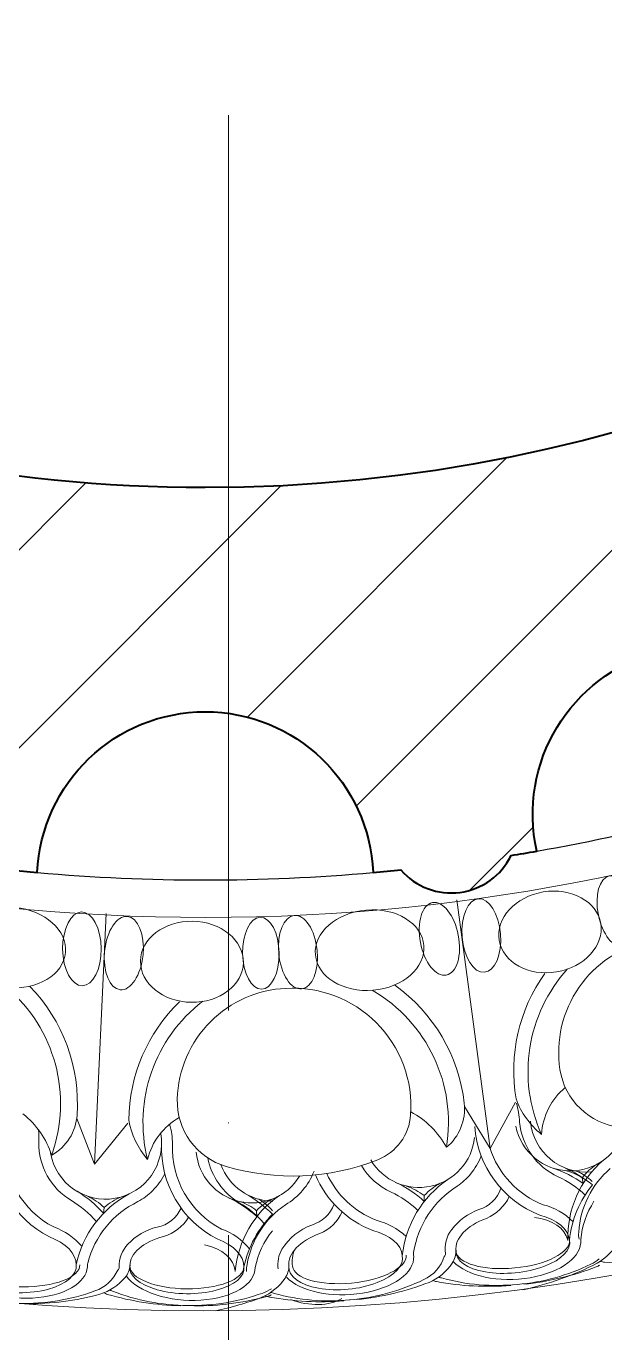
# Model space of a CAD drawing. Header units: millimetres. Extents: x 542654 to 551203, y 315718 to 321804.
# Drawn here: x 549035.9 to 549113.5, y 320376.5 to 320551.6 of the extents above; entities that cross this region are included whole.
import ezdxf

# ---------------------------------------------------------------- set-up
doc = ezdxf.new("R2010")
doc.units = ezdxf.units.MM
doc.linetypes.add('ACAD_ISO04W100', pattern=[30, 24, -3, 0, -3])
doc.layers.add('cad-block.com', color=250, linetype='Continuous')

# ---------------------------------------------------------------- blocks, each defined once
blk = doc.blocks.new('AUDIT_I_050208175754-5')
at = {"color": 1, "lineweight": 0, "extrusion": (0, 0, -1)}
blk.add_ellipse((-40.33650283608586, 14.35041518660728), major_axis=(-9.23457115782823, 4.352480762293402), ratio=0.6129114235948918, start_param=-0.04448087726501027, end_param=-0.04442258573399997, dxfattribs=at)

msp = doc.modelspace()

# ---------------------------------------------------------------- hatches: boundary and pattern name
at = {"layer": 'cad-block.com', "true_color": 0x000000}
h = msp.add_hatch(dxfattribs=at)
h.set_pattern_fill('ANSI31', color=18, scale=150, style=0)
h.set_pattern_definition([(44.99999999999999, (-1130289.92819479, -83054.89975470159), (-13.25825214724777, 13.25825214724777), [])])
edge = h.paths.add_edge_path()
edge.add_line((549295.3502394432, 320691.5106262274), (549265.0349597755, 320691.5106262274))
edge.add_arc((549059.9646969392, 320694.8956410044), 205.098198492298, 269.99938147343465, 359.05432681606516, ccw=False)
edge.add_arc((549059.9602687354, 320694.8956410047), 205.0981984923021, 180, 270.00061852666295, ccw=False)
edge.add_arc((549059.9602687354, 320694.8956410051), 205.0981984919636, 89.99938147333711, 180.0000000000975, ccw=False)
edge.add_arc((549059.9646969378, 320694.8956410051), 205.0981984919529, 89.13139925986889, 90.00061852617512, ccw=False)
edge.add_line((549063.0738547991, 320899.9702717179), (549063.0738547991, 320930.2460656911))
edge.add_arc((549059.9602703311, 320952.5678236369), 22.5378633865556, 270, 277.94075400922486, ccw=False)
edge.add_arc((549059.9602703311, 320952.5678236369), 22.53786338653299, 182.5065500488923, 270, ccw=False)
edge.add_arc((549059.960270233, 320694.8956421185), 257.6721815134787, 95.01310009446473, 95.84570678451092)
edge.add_arc((549026.9769038995, 320945.4118236154), 8.902075436739691, 40.79360237167856, 154.2074251742295)
edge.add_arc((549059.9602026441, 320694.896052318), 257.6717657870512, 99.15532044960189, 99.93082050326147)
edge.add_arc((548993.5240947681, 320943.8049812905), 22.53786338807205, -162.6736691565967, 12.562441612312512, ccw=False)
edge.add_arc((549059.9602702291, 320694.8956415018), 257.6721821206606, 109.9579529468539, 110.8457065872288)
edge.add_arc((548963.2624264631, 320928.3389676984), 8.90207626530273, 55.79360504823717, 169.2074222942567)
edge.add_arc((549059.951445596, 320694.9151472888), 257.6507731298541, 114.1553052169651, 114.903976463756)
edge.add_arc((548931.3856592408, 320918.3526793521), 22.53786338786781, -147.23597142888912, 27.067224660372574, ccw=False)
edge.add_arc((549059.9602440856, 320694.8956778331), 257.6721373788566, 124.9273256208859, 125.845706625749)
edge.add_arc((548906.1377467347, 320895.357335625), 8.90207626544567, 70.79360505078945, 184.2074222946392)
edge.add_arc((549059.9603323663, 320694.8955654978), 257.6722803167949, 129.1553208344293, 129.9719295723273)
edge.add_arc((548877.8061282537, 320877.1449941859), 22.53786338803598, -132.50839783938852, 42.478457488995275, ccw=False)
edge.add_arc((549059.9603172013, 320694.895602719), 257.6722430915866, 139.9981299854052, 140.8457065329401)
edge.add_arc((548859.4958177847, 320848.7145703535), 8.90207626506134, 85.79360504758253, 199.2074222969938)
edge.add_arc((549059.9483936958, 320694.9041554375), 257.657569309404, 144.1553089525024, 144.9881878688959)
edge.add_arc((548837.1548503542, 320823.5095043951), 22.5378634081106, -118.52905506286521, 58.537889106907016, ccw=False)
edge.add_arc((549059.9602659917, 320694.8956431863), 257.6721776833925, 155.0206835545508, 155.8457065966128)
edge.add_arc((548826.5152099938, 320791.5892992553), 8.902076265433163, 100.7936050484336, 214.2074222933218)
edge.add_arc((549059.9602709402, 320694.895640933), 257.6721831218728, 159.1553207616352, 160.038397984689)
edge.add_arc((548811.0670050352, 320761.3439772318), 22.53786341597088, -102.59739950892299, 72.70155670909872, ccw=False)
edge.add_arc((549059.3028025426, 320695.0061855168), 257.0055016575831, 170.0647475199777, 170.846718208902)
edge.add_arc((548809.4434967518, 320727.8745152298), 8.902075714178846, 115.7936033535497, 229.2074239862133)
edge.add_arc((549059.9602722527, 320694.8956409743), 257.6721844003948, 174.1553206907866, 174.9868998939646)
edge.add_arc((548801.3098420047, 320692.9217979315), 24.56876146915646, 4.608082949052516, 85.41516163115381, ccw=False)
edge.add_arc((548801.3098420047, 320696.8694840778), 24.56876146916632, 274.58483836883, 355.3919170507445, ccw=False)
edge.add_arc((549059.9602722527, 320694.8956410349), 257.6721844003947, 185.0131001060354, 185.8446793092134)
edge.add_arc((548809.4434967518, 320661.9167667794), 8.902075714209039, 130.7925760137867, 244.2063966464503)
edge.add_arc((549059.3028025426, 320694.7850964924), 257.0055016575824, 189.1532817910979, 189.9352524800223)
edge.add_arc((548811.0670050352, 320628.4473047774), 22.5378634160599, -72.70155670909872, 102.59739950892288, ccw=False)
edge.add_arc((549059.9602709402, 320694.8956410762), 257.6721831218734, 199.961602015311, 200.8446792383648)
edge.add_arc((548826.5152099938, 320598.2019827539), 8.902076265382094, 145.7925777066781, 259.2063949515664)
edge.add_arc((549059.9602659917, 320694.8956388229), 257.6721776833921, 204.1542934033872, 204.9793164454492)
edge.add_arc((548837.1548503542, 320566.2817776141), 22.53786340817902, -58.537889106907016, 118.5290550628653, ccw=False)
edge.add_arc((549059.9483936958, 320694.8871265717), 257.6575693094043, 215.0118121311041, 215.8446910474976)
edge.add_arc((548859.4958177847, 320541.0767116557), 8.902076264964093, 160.7925777030062, 274.2063949524175)
edge.add_arc((549059.9603172013, 320694.8956792902), 257.6722430915839, 219.1542934670599, 220.0018700145948)
edge.add_arc((548877.8061282537, 320512.6462878233), 22.53786338803818, -42.47845748899522, 132.5083978393885, ccw=False)
edge.add_arc((549059.9603323663, 320694.8957165114), 257.672280316796, 230.0280704276727, 230.8446791655706)
edge.add_arc((548906.1377467347, 320494.4339463842), 8.902076265361798, 175.7925777053608, 289.2063949492106)
edge.add_arc((549059.9602440856, 320694.8956041761), 257.6721373788604, 234.154293374251, 235.072674379114)
edge.add_arc((548931.3856592408, 320471.4386026571), 22.53786338804687, -27.067224660372517, 147.2359714288891, ccw=False)
edge.add_arc((549059.951445596, 320694.8761347205), 257.6507731298516, 245.096023536244, 245.8446947830348)
edge.add_arc((548963.2624264631, 320461.4523143108), 8.902076265412523, 190.7925777057433, 304.2063949517628)
edge.add_arc((549059.9602702291, 320694.8956405075), 257.6721821206631, 249.1542934127712, 250.0420470531461)
edge.add_arc((548993.5240947681, 320445.9863007187), 22.53786338800109, -12.562441612312512, 162.6736691565967, ccw=False)
edge.add_arc((549059.9602026441, 320694.8952296912), 257.6717657870494, 260.0691794967385, 260.8446795503981)
edge.add_arc((549026.9769038995, 320444.3794583938), 8.902075436528206, 205.7925748257705, 319.2063976283214)
edge.add_arc((549059.960270233, 320694.8956398907), 257.6721815134792, 264.154293215489, 264.9868999055353)
edge.add_arc((549059.9602703311, 320437.2234583723), 22.53786338656067, 90, 177.4934499511077, ccw=False)
edge.add_arc((549059.9602703311, 320437.2234583723), 22.53786338653299, 2.5065500488922225, 90, ccw=False)
edge.add_arc((549059.9602704293, 320694.8956398907), 257.6721815134787, 275.0131000944647, 275.8457067845109)
edge.add_arc((549092.9436367628, 320444.3794583938), 8.902075436739691, 220.7936023716786, 334.2074251742295)
edge.add_arc((549059.9603380181, 320694.8952296912), 257.6717657870512, 279.1553204496019, 279.9308205032615)
edge.add_arc((549126.3964458941, 320445.9863007187), 22.53786338807205, 17.32633084340341, 192.5624416123124, ccw=False)
edge.add_arc((549059.9602704331, 320694.8956405075), 257.6721821206606, 289.9579529468539, 290.8457065872288)
edge.add_arc((549156.6581141992, 320461.4523143108), 8.90207626530273, 235.7936050482372, 349.2074222942567)
edge.add_arc((549059.9690950663, 320694.8761347205), 257.6507731298541, 294.1553052169652, 294.903976463756)
edge.add_arc((549188.5348814215, 320471.4386026571), 22.53786338786781, 32.764028571110885, 207.0672246603726, ccw=False)
edge.add_arc((549059.9602965766, 320694.8956041761), 257.6721373788566, 304.927325620886, 305.845706625749)
edge.add_arc((549213.7827939276, 320494.4339463842), 8.90207626544567, 250.7936050507894, 364.2074222946392)
edge.add_arc((549059.960208296, 320694.8957165114), 257.6722803167949, 309.1553208344293, 309.9719295723273)
edge.add_arc((549242.1144124086, 320512.6462878233), 22.53786338803598, 47.49160216061148, 222.4784574889952, ccw=False)
edge.add_arc((549059.9602234609, 320694.8956792902), 257.6722430915866, 319.9981299854052, 320.8457065329401)
edge.add_arc((549260.4247228776, 320541.0767116557), 8.90207626506134, 265.7936050475825, 379.2074222969937)
edge.add_arc((549059.9721469665, 320694.8871265717), 257.657569309404, 324.1553089525024, 324.9881878688959)
edge.add_arc((549282.7656903081, 320566.2817776141), 22.5378634081106, 61.470944937134675, 238.53788910690702, ccw=False)
edge.add_arc((549059.9602746705, 320694.8956388229), 257.6721776833925, 335.0206835545508, 335.8457065966128)
edge.add_arc((549293.4053306684, 320598.2019827539), 8.902076265433163, 280.7936050484336, 394.2074222933219)
edge.add_arc((549059.960269722, 320694.8956410762), 257.6721831218728, 339.1553207616352, 340.038397984689)
edge.add_arc((549308.853535627, 320628.4473047774), 22.53786341597088, 77.40260049107712, 252.7015567090987, ccw=False)
edge.add_arc((549060.6177381197, 320694.7850964924), 257.0055016575831, 350.0647475199777, 350.8467182089021)
edge.add_arc((549310.4770439104, 320661.9167667794), 8.902075714178846, 295.7936033535498, 409.2074239862133)
edge.add_arc((549059.9602684096, 320694.8956410349), 257.6721844003948, 354.1553206907866, 354.9868998939645)
edge.add_arc((549318.7087217714, 320697.0672663772), 24.77388174687306, 192.9613831981066, 265.2257478343733, ccw=False)

# ---------------------------------------------------------------- linework, layer by layer
at = {"layer": 'cad-block.com', "color": 18, "linetype": 'ACAD_ISO04W100', "lineweight": 15, "ltscale": 5, "true_color": 0x000000}
msp.add_lwpolyline([(549063.0738547991, 321140.1357577879), (549063.0738547991, 320314.5963088438)], dxfattribs=at)
at = {"layer": 'cad-block.com', "color": 18, "lineweight": 40, "true_color": 0x000000}
for points in [[(549265.0349597755, 320691.5106262274, -0.4093906995668117), (549059.9624828375, 320489.7974425243, -0.4142167242541547), (548854.8620702435, 320694.8956410047, -0.4142167242551216), (549059.9624828375, 320899.993839485, -0.003792702715042156)], [(548826.3906686883, 320586.0829816196, -0.9747263286390225), (548848.9181412659, 320547.057306908, 0.003634135838858413), (548851.0892866356, 320544.0053966622, 0.5396485667132956), (548860.1487807159, 320532.198614943, 0.003698267214772418), (548862.5773331093, 320529.2607118141, -0.9571818337928022), (548894.4285078999, 320497.4261767528, 0.00356314287331035), (548897.2596617311, 320495.0870685041, 0.539648566677763), (548909.0662810067, 320486.027362723, 0.004007214529428363), (548912.433422678, 320483.6356521105, -0.9514820255522861), (548951.4550236493, 320461.1830725232, 0.003266706187878643), (548954.5178144267, 320459.7853643511, 0.5396485666941866), (548968.2669573056, 320454.0901384857, 0.003873575366401809), (548972.0089086327, 320452.6983832312, -0.9592680278618435), (549015.5223915414, 320441.0842373599, 0.003383770235960611), (549018.961696241, 320440.5060370031, 0.5396485980025186), (549033.7163804501, 320438.5634113767, 0.003632948011659591), (549037.4439705302, 320438.2091202338, -0.4014574803637749), (549059.9602703311, 320459.7613217589, -0.4014574803637749), (549082.4765701321, 320438.2091202338, 0.003632948011659591), (549086.2041602122, 320438.5634113767, 0.5396485980025186), (549100.9588444212, 320440.5060370031, 0.003383770235960611), (549104.3981491209, 320441.0842373599, -0.9592680278618435), (549147.9116320296, 320452.6983832312, 0.003873575366401809)]]:
    msp.add_lwpolyline(points, format="xyb", dxfattribs=at)
at = {"layer": 'cad-block.com', "color": 18, "lineweight": 15, "true_color": 0x000000}
for points in [[(549094.720870166, 320406.8504651075), (549098.149064689, 320401.2488253459), (549093.6968424954, 320434.5768806909)], [(549042.7298008326, 320405.2727245328), (549045.1026914567, 320399.1489776585), (549046.6729723793, 320432.7364124123)], [(549098.149064689, 320401.2488253459), (549101.561718685, 320407.4452374143)], [(549045.1026914567, 320399.1489776585), (549049.566914796, 320404.6364579329)], [(549110.5019345919, 320397.2977545198), (549110.6360806905, 320396.5302483912)], [(549089.3257739134, 320394.939070587), (549089.3295697334, 320394.1412349301)], [(549046.4125431811, 320393.3480456373), (549046.3333971365, 320392.5541362926)], [(549066.8398819225, 320392.8873221289), (549066.8880956675, 320392.1096742212)]]:
    msp.add_lwpolyline(points, dxfattribs=at)
for points in [[(549119.2055963926, 320429.0021600372, 0.1868931219809899), (549110.0732313108, 320422.8355129914, 0.192304486639795), (549107.5223039549, 320411.8107400968, 0.3399529294739398), (549115.6036240181, 320404.0864484537, 0.1674493087802602), (549135.4251736652, 320408.6105878137, 0.2879766260579993), (549138.6883267447, 320415.3008546837, 0.2180784738168152), (549131.9396526542, 320426.6513793793, 0.2143948941150089), (549119.2055963926, 320429.0021600372, 258.9759845790608)], [(549105.0408204112, 320403.1302595784, -0.1340135458429711), (549101.6269045077, 320407.8702775257, -0.1987600577535222), (549105.4785965458, 320424.6904476805, -0.1987600577535222)], [(549108.2331386658, 320409.419931026, 0.2058573888676325), (549105.0408204112, 320403.1302595784, -0.298490108731957), (549108.543642278, 320425.3068998356, -0.298490108731957)], [(549033.3495485976, 320422.8164575461, -0.311690360007664), (549039.3753920841, 320400.3377731464, 0.1486403219882209), (549035.5236644384, 320405.8684430516)], [(549036.4163179627, 320422.9846251768, -0.2130945807377177), (549042.7753547807, 320405.7231604069, -0.2533180050321516), (549039.3753920841, 320400.3377731464)], [(549070.7763852957, 320422.6965159274, 0.1868931219809899), (549060.6896837294, 320418.2596161881, 0.192304486639795), (549056.211201613, 320407.8675016, 0.3399529294739398), (549062.7834260096, 320398.824367083, 0.1674493087802602), (549083.0942514738, 320399.7365273073, 0.2879766260579993), (549087.4995576167, 320405.7366203534, 0.2180784738168152), (549082.8860519403, 320418.1097597385, 0.2143948941150089), (549070.7763852957, 320422.6965159274, 258.9759845790608)], [(549082.3588079545, 320422.4373544034, -0.311690360007664), (549092.3015377441, 320401.3958676106, 0.1486403219882209), (549087.5241697007, 320406.149904847)], [(549085.3462655847, 320423.1504123274, -0.2130945807377177), (549094.6852636136, 320407.3017962652, -0.2533180050321516), (549092.3015377441, 320401.3958676106)], [(549052.219636885, 320399.7696059684, -0.1340135458429711), (549049.7069468979, 320405.0430281016, -0.1987600577535222), (549056.500098015, 320420.9051450294, -0.1987600577535222)], [(549056.4837174736, 320405.3881893729, 0.2058573888676325), (549052.219636885, 320399.7696059684, -0.298490108731957), (549059.6259589844, 320420.9644054983, -0.298490108731957)], [(549101.6760156682, 320407.2985353923, -0.05267710014493828), (549102.106353207, 320404.7741831014, 0.2685753290273732), (549107.2773592168, 320397.4433932034, -0.08129422225567336), (549110.9041641313, 320394.9943359706)], [(549037.6008280342, 320403.7475310035, -0.03433075195896491), (549037.6478063087, 320402.0766235466, 0.2685753290273732), (549042.0288981597, 320394.2480976402, -0.08091129804994578), (549045.368067053, 320391.4509756686)], [(549055.1835706854, 320404.4907883324, -0.07576422495976926), (549055.5518529173, 320401.818277339, 0.2886783798462148), (549062.1340140182, 320390.4474358126, -0.142364981114793), (549065.8887570288, 320387.778640994)], [(549096.0867642331, 320404.1981232262, 0.29060918520023), (549104.83315137, 320392.296040566), (549104.83315137, 320392.296040566)], [(549031.6009302313, 320402.1294722137, 0.2906125725140851), (549039.0629310147, 320389.3826748495), (549039.0629310147, 320389.3826748495)], [(549033.053540406, 320402.0933401363, 0.2889986882892175), (549039.6485867923, 320390.7157443354, -0.1236306832518425), (549043.4275358312, 320388.1437286689)], [(549054.0992375636, 320401.8542654409, 0.29060918520023), (549061.561240088, 320389.1076039983), (549061.561240088, 320389.1076039983)], [(549098.1027976228, 320401.3523333093, 0.2233439695515363), (549105.2635708451, 320393.6881462881, -0.142364981114793), (549109.2753547324, 320391.4240458263)], [(549060.3063308944, 320399.9800411019, 0.2144327016735025), (549064.5271897466, 320393.973046814, -0.08129422225567336), (549067.879815629, 320391.1603088406)], [(549108.5696307194, 320388.9061286699, -0.2276659225157252), (549113.3541065077, 320399.6772757287, -0.2276659225157252)], [(549074.7334779259, 320397.7146563285, 0.2027439895336224), (549082.4280970506, 320390.2313090827), (549082.4280970506, 320390.2313090827)], [(549076.2428241415, 320397.8935507197, 0.191963467701262), (549082.8720314376, 320391.6180279456, -0.1236306832518425), (549086.8978317312, 320389.4526983115)], [(549080.905804696, 320398.9636228002, 0.1527800504175852), (549084.8723243707, 320395.3786436204, -0.08091129804994578), (549088.4841221594, 320392.9437191958)], [(549087.900499439, 320387.2832410011, -0.2205218555470418), (549093.7508294319, 320396.1744226533, 0.06782837915378175), (549095.526685161, 320397.8153767618, 0.06782837915378175)], [(549110.5019345919, 320397.2977545198, 0.09777680343069729), (549108.2271040867, 320398.2666794811, 19.62214790169406)], [(549111.82967822, 320396.8269320205, 0.08041000249801118), (549109.8489306798, 320398.1675838689, 19.62214790169406)], [(549110.0368038097, 320390.0110134413, -0.2037250508605081), (549114.25743538, 320398.5380260487, 0.06819457060785858), (549114.25743538, 320398.5380260487, 0.06819457060785858)], [(549110.5019345919, 320397.2977545198, -0.1000153837581104), (549112.4749189073, 320399.1241383041, 1.326627110479913)], [(549085.4831368604, 320396.6969778189, -0.07742998018000305), (549089.3295697334, 320394.1412349301)], [(549086.3845491246, 320386.885330332, -0.220602931579307), (549092.4763747863, 320397.0785623721, 0.06657103639854184), (549092.4763747863, 320397.0785623721)], [(549089.3257739134, 320394.939070587, 0.0701497647828372), (549086.9657396749, 320396.1945491186, 19.62214790169406)], [(549089.3257739134, 320394.939070587, -0.08432165372934922), (549091.4742867815, 320396.5752201781, 1.326627110479913)], [(549093.0127523588, 320390.3738659081, -0.1502442328655701), (549096.6557934922, 320393.039782393, 0.2515595765838431), (549099.5874432799, 320395.9230623056, 0.2113301293379997)], [(549108.7896124668, 320388.9500667872, -0.1454534642226424), (549111.8711266149, 320396.3766930123, -0.1454534642226424)], [(549042.6501992127, 320385.6436116399, -0.220602931579307), (549049.768444816, 320395.1484997953, 0.06657103639854184), (549049.768444816, 320395.1484997953)], [(549042.7734208714, 320395.4958086998, -0.07742998018000305), (549046.3333971365, 320392.5541362926)], [(549046.4125431811, 320393.3480456373, 0.0701497647828372), (549044.1957755531, 320394.8420099053, 19.62214790169406)], [(549044.1992956022, 320385.881810366, -0.2205218555470418), (549050.9420276347, 320394.1167989467, 0.06782837915378175), (549052.8788148807, 320395.5642964843, 0.06782837915378175)], [(549046.4125431811, 320393.3480456373, -0.08432165372934922), (549048.7194700269, 320394.7520333711, 1.326627110479913)], [(549063.9889866749, 320384.7617096017, -0.2276659225157252), (549069.9383189008, 320394.9359055695, -0.2276659225157252)], [(549066.8398819225, 320392.8873221289, -0.1000153837581104), (549069.0032182817, 320394.4836681545, 1.326627110479913)], [(549068.9907842993, 320392.8867888499, 0.08041000249801118), (549067.1601015776, 320394.4260448288, 19.62214790169406)], [(549097.6541921007, 320391.8739522535, -0.1323140851333765), (549097.6541921007, 320391.8739522535, 0.1876029884278811), (549100.7185094927, 320394.8026208159)], [(549110.2941403486, 320389.0289822638, -0.1150936679564388), (549112.0749927809, 320394.1644812064, -0.1134690861886452)], [(549112.0749927809, 320394.1644812064, -4.011307997187903e-06), (549112.0750999195, 320394.164653524, -4.011307997187903e-06)], [(549049.6050795489, 320388.4243665902, -0.1502442328655701), (549053.5054673469, 320390.6972137971, 0.2515595765838431), (549056.7209076611, 320393.2601841677, 0.2113301293379997)], [(549066.8398819225, 320392.8873221289, 0.09777680343069729), (549064.6865192838, 320394.1025170743, 19.62214790169406)], [(549065.1485177774, 320385.368544796, -0.1454534642226424), (549068.9852136145, 320392.434680344, -0.1454534642226424)], [(549065.5696274437, 320385.6970929427, -0.2037250508605081), (549070.7097511617, 320393.7035155536, 0.06819457060785858), (549070.7097511617, 320393.7035155536, 0.06819457060785858)], [(549070.2482383648, 320387.7367336009, -0.1672442304403456), (549074.243171765, 320390.9729670644, 0.2217226737848675), (549077.2682320112, 320393.7637297455, 0.2146604960165688)], [(549075.3378433962, 320389.8410541306, -0.1657191547833823), (549075.3378433962, 320389.8410541306, 0.1849440011394801), (549078.313449813, 320392.7378867956)], [(549054.3772909379, 320389.4339310406, -0.1323140851333765), (549054.3772909379, 320389.4339310406, 0.1876029884278811), (549057.7293977406, 320392.028255733)], [(549066.6530995255, 320385.2906630707, -0.1150936679564388), (549068.9580543023, 320390.2132607846, -0.1134690861886452)], [(549068.9580543023, 320390.2132607846, -4.011307997187903e-06), (549068.95817877, 320390.2134210336, -4.011307997187903e-06)], [(549093.0127523595, 320390.3738659081, 0.2078308600824326), (549092.1574588325, 320387.1525739389, 0.4676188278867018)], [(549115.6309951292, 320390.4921049269, -0.1548886681903888), (549115.3051184386, 320388.7689912876, -0.1424863907101287), (549112.5066039196, 320385.8538380406, -0.06396772935565427), (549102.5578180945, 320382.3029256962)], [(549110.0753700386, 320389.0722163984, -0.0862428906813868), (549110.0368038097, 320390.0110134413)], [(549049.6050795492, 320388.4243665902, 0.2078308600824326), (549048.4196200697, 320385.3094131729, 0.4676188278867018)], [(549070.2482383648, 320387.7367336009, 0.1728172742705527), (549069.7524175857, 320385.0878273046, 0.4676188278867018)], [(549071.6622682367, 320385.4688794972, -0.1504615405489408), (549071.965784663, 320387.6898349294, 1140.797871223531)], [(549092.1574578246, 320387.15254268, -0.3750117897702141), (549091.9983648865, 320386.775106374, -0.2148768276570719), (549089.2561484148, 320383.6663925726, -0.09405944675999973), (549079.3026035044, 320380.9546359514, -0.07100685427145058)], [(549093.5903665214, 320387.6023259303, -0.1601448225805242), (549093.0782511685, 320385.8841060142, -0.1424863907101287), (549089.9737470044, 320383.2972438486, -0.06545076657054481), (549080.282663882, 320380.9854678284, -0.06545076657054481)], [(549087.9116282738, 320386.7990610856, -0.07688595830741593), (549087.900499439, 320387.2832410011, -0.7114846862738027)], [(549049.8915115806, 320385.6078033191, -0.1601448225805242), (549049.2035902444, 320383.9521143236, -0.1424863907101287), (549045.8470392097, 320381.7019216386, -0.06545076657054481), (549035.9681704984, 320380.4098870258, -0.06545076657054481)], [(549044.1600419842, 320385.3990959627, -0.07688595830741593), (549044.1992956022, 320385.881810366, -0.7114846862738027)], [(549071.1826665443, 320385.5549043762, -0.1548886681913854), (549070.6677315898, 320383.878551721, -0.1424863907101287), (549067.563227426, 320381.2916895555, -0.03929269509168321), (549061.313025078, 320379.4881340049, -0.03929269509168321)], [(549065.5038571043, 320384.7598088319, -0.0862428906813868), (549065.5696274437, 320385.6970929427)], [(549071.1510318039, 320385.4814847655, -0.0002004684768084793), (549071.1516606056, 320385.4792472758, -0.0002004684768084793)], [(549112.7875932169, 320386.4318440089, -0.06601365320413208), (549111.6612016006, 320385.7311727262, -0.09317738445733435), (549101.8176361208, 320383.0295571992)], [(549112.8646204448, 320385.5959988767, -0.01864164841437225), (549112.3788103469, 320385.3619803038, -0.06545076657054481), (549102.6877272242, 320383.0502042833, -0.06545076657054481)], [(549112.903170533, 320386.0997041349, 0.02028392980060335), (549113.5084379133, 320385.9993810199, 0.06545076657054481), (549123.4530702528, 320386.604102521, 0.06545076657054481)], [(549048.4196158183, 320385.3093821882, -0.3750117897702141), (549048.2221564584, 320384.9505249339, -0.2148768276570719), (549045.1716935711, 320382.1436532139, -0.09405944675999973), (549034.9902133704, 320380.4810825603, -0.07100685427145058)], [(549091.2240149633, 320383.9979976501, 0.02032591852625524), (549091.6179330245, 320383.8840872403, 0.0934071345365674), (549101.8176361233, 320383.0295571992)], [(549046.3583187503, 320381.8857160792, 0.01772987560415296), (549046.8574941815, 320381.6895818043, 0.06545878783432321), (549056.7030422705, 320380.1563802703, 0.06545878783432321)], [(549047.1633674337, 320382.268936511, 0.02032591852625524), (549047.543313131, 320382.1147019894, 0.0934071345365674), (549057.5989641873, 320380.2047159346)], [(549068.8631207559, 320382.4484385049, -0.06601365320413208), (549067.6700065759, 320381.8686308873, -0.09317738445733435), (549057.5989641852, 320380.2047159346)], [(549068.7465738051, 320381.9579897238, 0.02411871754607995), (549069.2128798384, 320381.8193070867, 0.09317738445733435), (549079.3844009077, 320380.9621799335)], [(549090.4631553451, 320383.5331816401, 0.01772987560415296), (549090.9800121894, 320383.3899902746, 0.06545878783432321), (549100.9315898947, 320382.8883676169, 0.06545878783432321)], [(549068.8528590901, 320381.6091143855, -0.01864164841437225), (549068.3453577744, 320381.4268547947, -0.06545076657054481), (549058.4664890631, 320380.1348201815, -0.06545076657054481)], [(549067.9846114208, 320381.4920660614, 0.02028392980060335), (549068.5750218951, 320381.3252463965, 0.06545076657054481), (549078.5253825338, 320380.8235257348, 0.06545076657054481)]]:
    msp.add_lwpolyline(points, format="xyb", dxfattribs=at)
for centre, radius, start, end in [((549059.9602687358, 320694.8956410047), 262.6993663349334, 89.32089854469706, 359.2616943487067), ((549059.9602687361, 320694.8956410033), 315.4104078173555, 240.8909500857121, 302.859405963477), ((549111.023463595, 320405.5749340762), 7.5, 185.2652156352014, 275.2652156352008), ((549046.599821807, 320401.9462735272), 7.5, 189.9476180890405, 9.941920595701514), ((549108.9302805425, 320405.7336977742), 7.499998160539272, 191.6289676330249, 346.7880750407087), ((549088.6184002528, 320403.510197621), 7.5, 210.5193481930207, 353.9134268264349), ((549066.213341543, 320401.4455159918), 7.499998160539274, 185.2626191534756, 328.8424242958408), ((549088.616183442, 320403.511434016), 8.955450979877552, 320.5025708417022, 338.5842561547415), ((549046.5977455038, 320401.9477336254), 8.955450979877552, 314.5368857651998, 332.6185711166042), ((549069.0981403714, 320401.6712066829), 7.5, 200.2969772674425, 269.2995305765914), ((549066.2133369106, 320401.4454611658), 8.952958336614849, 300.1474234701277, 338.5864553653328), ((549101.839945518, 320384.3800218073), 15, 54.09740733103473, 71.68575284795962), ((549100.5998925527, 320382.0642478404), 18.2177606771466, 51.77911454974949, 66.09496486071446), ((549056.7989235227, 320381.0097370393), 15, 47.73105879476255, 65.31940442284849), ((549056.2874882055, 320379.3711979017), 18.2177606771466, 45.81342949831629, 60.12927978699469)]:
    msp.add_arc(centre, radius, start, end, dxfattribs=at)
at = {"layer": 'cad-block.com', "color": 18, "true_color": 0x000000}
for start, end in [(279.9298167064576, 289.9570534081929), (264.985876510674, 275.0121548810143)]:
    msp.add_arc((549059.9646969392, 320694.8956410046), 257.6681566445988, start, end, dxfattribs=at)
at = {"layer": 'cad-block.com', "color": 18, "lineweight": 15, "true_color": 0x000000}
for centre, major_axis, ratio in [((549115.0668970485, 320433.0253474608), (0.9459540830526089, -4.729863203953804), 0.5076449431615204), ((549106.1726716451, 320430.2577758923), (6.807780942285037, 1.12691915753988), 0.7871460497677624), ((549091.3522193165, 320429.3248421869), (0.9286196340583318, -4.856094025755469), 0.522860745780063), ((549033.9576660952, 320428.175405233), (7.264908040605411, -0.6831555691221769), 0.7390598381815084), ((549043.4282405701, 320427.9874249611), (0.04660726441451775, -4.943866035264342), 0.522860745780063), ((549082.0002756966, 320427.8187651688), (7.270140116686608, 0.6250224426529024), 0.7390598381815086), ((549058.1771038781, 320426.2590720931), (6.899596287271523, -0.1067671224616236), 0.7871460497677624), ((549067.4225644071, 320427.3940423795), (0.08620252525082557, -4.822758980086026), 0.5076449431615205), ((549072.3893192795, 320427.5484947467), (0.4995035661925611, -4.918788448296744), 0.5228607457800631)]:
    msp.add_ellipse(centre, major_axis=major_axis, ratio=ratio, dxfattribs=at)
at = {"layer": 'cad-block.com', "color": 18, "lineweight": 15, "true_color": 0x000000, "extrusion": (0, 0, -1)}
for centre, major_axis, ratio in [((549096.9809346901, 320429.7745947822), (0.3967450974419514, -4.928141327051443), 0.5228607457800631), ((549049.0468065996, 320427.42490391), (-0.4895843719825559, -4.919785641107448), 0.522860745780063)]:
    msp.add_ellipse(centre, major_axis=major_axis, ratio=ratio, dxfattribs=at)
for centre, major_axis, ratio, start_param, end_param in [((549101.1755768907, 320388.2185065314), (-7.614033262041581, -0.731516360445961), 0.570545695075182, 1.395836779494175e-10, 1.145541110516541), ((549101.1755768907, 320388.2185065314), (-7.614033262031764, -0.7315163605481206), 0.5705456949811912, 2.125815471049556, 3.141592653752893), ((549035.001362165, 320385.7073718089), (-7.648826612184861, 0.06379778391765141), 0.5705456950646829, 2.12581714248379, 3.141592653483964), ((549057.4996842634, 320385.4322946021), (-7.648826650251602, 0.06379322463991058), 0.5705456950175992, -1.352378209418248e-10, 1.1455411104221), ((549057.4996842634, 320385.4322946021), (-7.648826650252408, 0.06379322419415152), 0.5705456950891477, 2.125815470978893, 3.141592653476671), ((549078.7705089566, 320386.1537800154), (-7.614033698074901, -0.7315118210886464), 0.5705456950240367, -6.897082904799845e-11, 1.158613653124841), ((549078.7705089566, 320386.1537800154), (-7.614033698097867, -0.731511820500317), 0.5705456950916232, 2.125817142462108, 3.141592653465787), ((549057.0144682573, 320384.1787311129), (-6.965027434958545, -0.6418614319124055), 0.6239376343150008, 2.050869990767341, 3.141592653435893)]:
    msp.add_ellipse(centre, major_axis=major_axis, ratio=ratio, start_param=start_param, end_param=end_param, dxfattribs=at)
at = {"layer": 'cad-block.com', "color": 18, "lineweight": 15, "true_color": 0x000000, "extrusion": (0, 0, -0.9999999999999997)}
msp.add_ellipse((549101.7027663564, 320387.5533741116), major_axis=(-6.850902659469563, -1.410221974297599), ratio=0.6239376342858256, start_param=2.050869990853913, end_param=3.141592653655631, dxfattribs=at)
at = {"layer": 'cad-block.com', "color": 18, "lineweight": 15, "true_color": 0x000000}
for centre, major_axis, ratio, start_param, end_param in [((549101.3517261796, 320388.3876503258), (-8.954518036027842, -0.4989426136137724), 0.522761516212491, 0.401934578675101, 3.172064918127202), ((549101.1955410201, 320388.0108382506), (-7.628000510759005, -0.732858258531079), 0.4501896451020275, -0.06052452075590264, 3.202117175178546), ((549101.1755781752, 320388.2185169228), (-7.614033262141121, -0.7315163594098961), 0.3930797628799995, 1.435691565632169e-10, 3.141592653733362), ((549035.1990661916, 320385.8582915888), (-8.960806168533464, 0.4625259707153664), 0.5220003399168314, 0.4154210273483303, 3.142304614350189), ((549034.999632144, 320385.4987430643), (-7.661731919576027, 0.06390542545611973), 0.4694320589368848, -0.05804925826607832, 3.199641912316114), ((549035.5092603742, 320385.7011621912), (-7.648826612095172, 0.06379778420278073), 0.3930797628561999, 2.484432659599634e-10, 3.141592653838236), ((549057.4979567238, 320385.2236760583), (-7.662857724091866, 0.06391024819199413), 0.4501896451408526, -0.06052452072233239, 3.202117175166997), ((549057.4996866208, 320385.4323048039), (-7.648826650248814, 0.06379322497455146), 0.3930797629046653, 3.075961707565966e-10, 3.141592653897389), ((549078.9514567639, 320386.3244303986), (-8.96034893667525, -0.4713007496608645), 0.522000339918417, 0.4154210272971983, 3.14230461421018), ((549078.7904716779, 320385.9461013312), (-7.626880302070902, -0.7327460468996286), 0.4694320589020302, -0.05804925826987772, 3.19964191234284), ((549079.276301935, 320386.2003913186), (-7.614033698218451, -0.7315118201540525), 0.3930797628940235, 2.956868083714426e-10, 3.14159265388548), ((549057.6924591749, 320385.5822146763), (-8.957879743043959, 0.434427784207614), 0.5227615162222266, 0.4019345787209889, 3.172064918195181), ((549073.0934518513, 320385.1280965787), (-6.548006459215835, 2.350693538398942), 0.6399669981724484, 1.544426589894708, 2.675730612934943)]:
    msp.add_ellipse(centre, major_axis=major_axis, ratio=ratio, start_param=start_param, end_param=end_param, dxfattribs=at)

# ---------------------------------------------------------------- block references
at = {"layer": 'cad-block.com', "color": 18, "lineweight": 15, "true_color": 0x000000, "xscale": -0.7500000000000006, "yscale": 0.75, "zscale": 0.75, "rotation": 160.252178078237}
msp.add_blockref('AUDIT_I_050208175754-5', (549110.9916215659, 320384.8625296016), dxfattribs=at)

doc.saveas('drawing.dxf')
